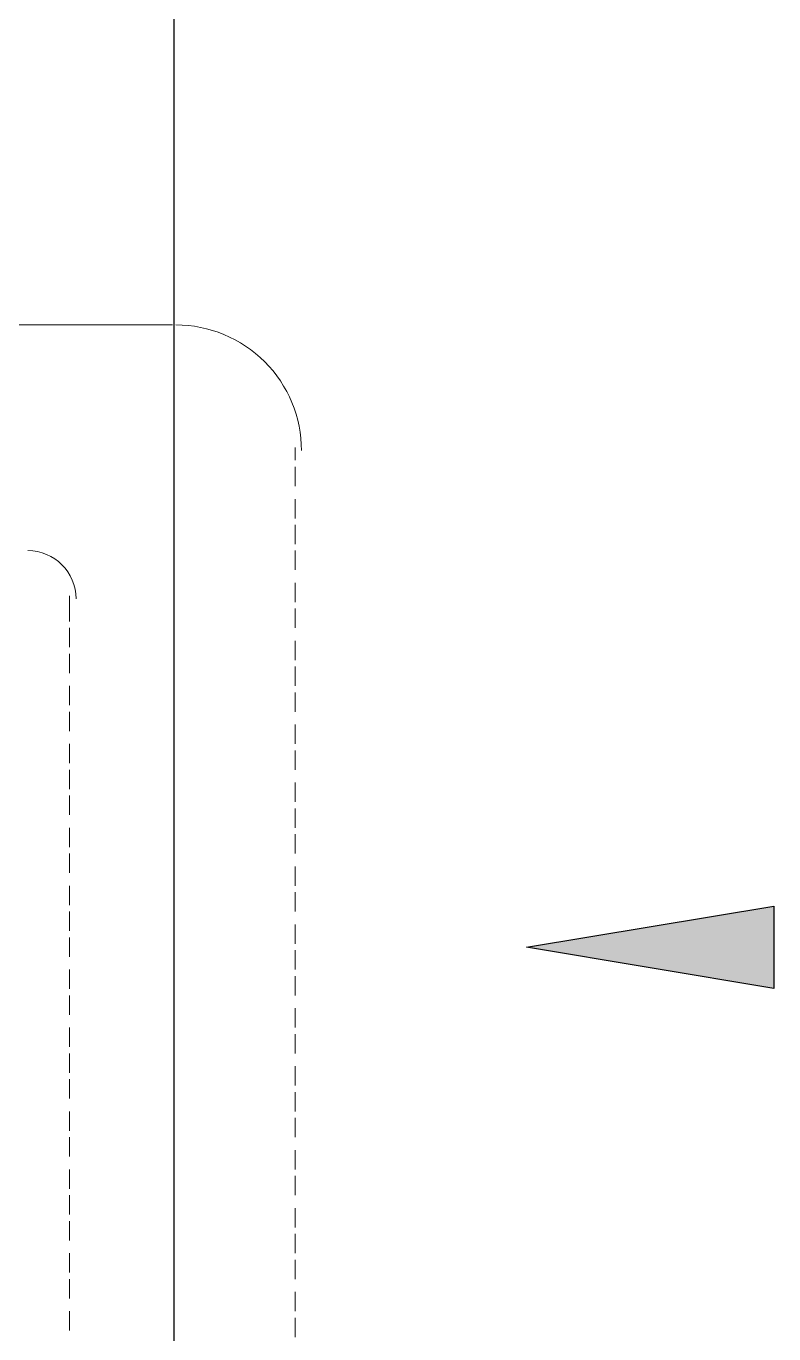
# Model space of a CAD drawing. Header units: millimetres. Extents: x 42 to 552, y 43 to 535.
# Drawn here: x 475.071 to 475.2196, y 496.7778 to 497.0374 of the extents above; entities that cross this region are included whole.
import ezdxf

# ---------------------------------------------------------------- set-up
doc = ezdxf.new("R2010")
doc.units = ezdxf.units.MM
doc.header["$LTSCALE"] = 0.75
doc.header["$MEASUREMENT"] = 0
doc.layers.add('PDF_0', color=7, linetype='Continuous')
doc.layers.add('PENA_05', color=5, linetype='Continuous')

msp = doc.modelspace()

# ---------------------------------------------------------------- linework, layer by layer
msp.add_lwpolyline([(475.1704536330412, 496.8545399399521), (475.219590412762, 496.8627294032882), (475.219590412762, 496.8463504764298)], close=True)
msp.add_solid([(475.219590412762, 496.8627294032882), (475.219590412762, 496.8463504764298), (475.1704536324214, 496.8545399398589)])
at = {"layer": 'PDF_0', "lineweight": 18}
for points in [[(475.0489530135915, 496.9780856034889), (475.065589009525, 496.9780856034889), (475.1001406933869, 496.9780856034889)], [(475.1244548412892, 496.9537714555862), (475.1244548412892, 496.9512120715964)], [(475.1244548412892, 496.9499323796016), (475.1244548412892, 496.946093303617)], [(475.1244548412892, 496.9435339196272), (475.1244548412892, 496.9396948436425)], [(475.1244548412892, 496.9384151516475), (475.1244548412892, 496.9345760756629)], [(475.1244548412892, 496.9332963836681), (475.1244548412892, 496.9294573076835)], [(475.1244548412892, 496.9268979236937), (475.1244548412892, 496.9230588477091)], [(475.0796656214684, 496.9243385397039), (475.0796656214684, 496.9192197717244)], [(475.1244548412892, 496.9217791557143), (475.1244548412892, 496.9179400797294)], [(475.0796656214684, 496.9179400797294), (475.0796656214684, 496.9141010037448)], [(475.1244548412892, 496.9153806957398), (475.1244548412892, 496.911541619755)], [(475.0796656214684, 496.91282131175), (475.0796656214684, 496.9089822357654)], [(475.1244548412892, 496.9102619277602), (475.1244548412892, 496.9064228517756)], [(475.0796656214684, 496.9064228517756), (475.0796656214684, 496.902583775791)], [(475.1244548412892, 496.9051431597808), (475.1244548412892, 496.9013040837959)], [(475.0796656214684, 496.9013040837959), (475.0796656214684, 496.8974650078115)], [(475.1244548412892, 496.8987446998063), (475.1244548412892, 496.8949056238217)], [(475.0796656214684, 496.8949056238217), (475.0796656214684, 496.8910665478371)], [(475.1244548412892, 496.8936259318267), (475.1244548412892, 496.8897868558421)], [(475.0796656214684, 496.8897868558421), (475.0796656214684, 496.8859477798575)], [(475.1244548412892, 496.8872274718523), (475.1244548412892, 496.8833883958677)], [(475.0796656214684, 496.8846680878627), (475.0796656214684, 496.8808290118781)], [(475.1244548412892, 496.8821087038729), (475.1244548412892, 496.8782696278882)], [(475.0796656214684, 496.8782696278882), (475.0796656214684, 496.8744305519036)], [(475.1244548412892, 496.8769899358932), (475.1244548412892, 496.8731508599086)], [(475.0796656214684, 496.8731508599086), (475.0796656214684, 496.869311783924)], [(475.1244548412892, 496.8705914759188), (475.1244548412892, 496.8667523999342)], [(475.0796656214684, 496.8667523999342), (475.0796656214684, 496.8629133239496)], [(475.1244548412892, 496.8654727079394), (475.1244548412892, 496.8616336319548)], [(475.0796656214684, 496.8616336319548), (475.0796656214684, 496.8577945559701)], [(475.1244548412892, 496.8590742479649), (475.1244548412892, 496.8552351719803)], [(475.0796656214684, 496.8565148639751), (475.0796656214684, 496.8526757879905)], [(475.1244548412892, 496.8539554799855), (475.1244548412892, 496.8501164040007)], [(475.0796656214684, 496.8501164040007), (475.0796656214684, 496.8462773280161)], [(475.1244548412892, 496.8488367120059), (475.1244548412892, 496.8449976360213)], [(475.0796656214684, 496.8449976360213), (475.0796656214684, 496.8411585600367)], [(475.1244548412892, 496.8424382520315), (475.1244548412892, 496.8385991760468)], [(475.0796656214684, 496.8385991760468), (475.0796656214684, 496.8347601000622)], [(475.1244548412892, 496.837319484052), (475.1244548412892, 496.8334804080674)], [(475.0796656214684, 496.8334804080672), (475.0796656214684, 496.8296413320828)], [(475.1244548412892, 496.8309210240776), (475.1244548412892, 496.827081948093)], [(475.0796656214684, 496.8283616400878), (475.0796656214684, 496.8245225641032)], [(475.1244548412892, 496.825802256098), (475.1244548412892, 496.8219631801134)], [(475.0796656214684, 496.8219631801134), (475.0796656214684, 496.8181241041287)], [(475.1244548412892, 496.8206834881186), (475.1244548412892, 496.8168444121339)], [(475.0796656214684, 496.8168444121339), (475.0796656214684, 496.8130053361493)], [(475.1244548412892, 496.8142850281441), (475.1244548412892, 496.8104459521595)], [(475.0796656214684, 496.8104459521595), (475.0796656214684, 496.8066068761749)], [(475.1244548412892, 496.8091662601645), (475.1244548412892, 496.8053271841799)], [(475.0796656214684, 496.8053271841799), (475.0796656214684, 496.8014881081953)], [(475.1244548412892, 496.8027678001903), (475.1244548412892, 496.7989287242057)], [(475.0796656214684, 496.8002084162005), (475.0796656214684, 496.7963693402158)], [(475.1244548412892, 496.7976490322106), (475.1244548412892, 496.793809956226)], [(475.0796656214684, 496.793809956226), (475.0796656214684, 496.7899708802414)], [(475.1244548412892, 496.7925302642312), (475.1244548412892, 496.7886911882464)], [(475.0796656214684, 496.7886911882464), (475.0796656214684, 496.7848521122618)], [(475.1244548412892, 496.7861318042568), (475.1244548412892, 496.7822927282722)], [(475.0796656214684, 496.7822927282722), (475.0796656214684, 496.7784536522873)], [(475.1244548412892, 496.7810130362772), (475.1244548412892, 496.7771739602925)]]:
    msp.add_lwpolyline(points, dxfattribs=at)
for centre, radius, start, end in [((475.1007812723556, 496.95313234256), 0.02495326093961074, 359.9983170069069, 90.00168299296278), ((475.0713474012859, 496.9236984714906), 0.009597912179962389, 0.001326541292868981, 89.99867345779522)]:
    msp.add_arc(centre, radius, start, end, dxfattribs=at)
at = {"layer": 'PENA_05', "linetype": 'Continuous'}
msp.add_line((475.1004496348492, 495.5115585973537), (475.1004496348492, 498.1115585973536), dxfattribs=at)

doc.saveas('drawing.dxf')
